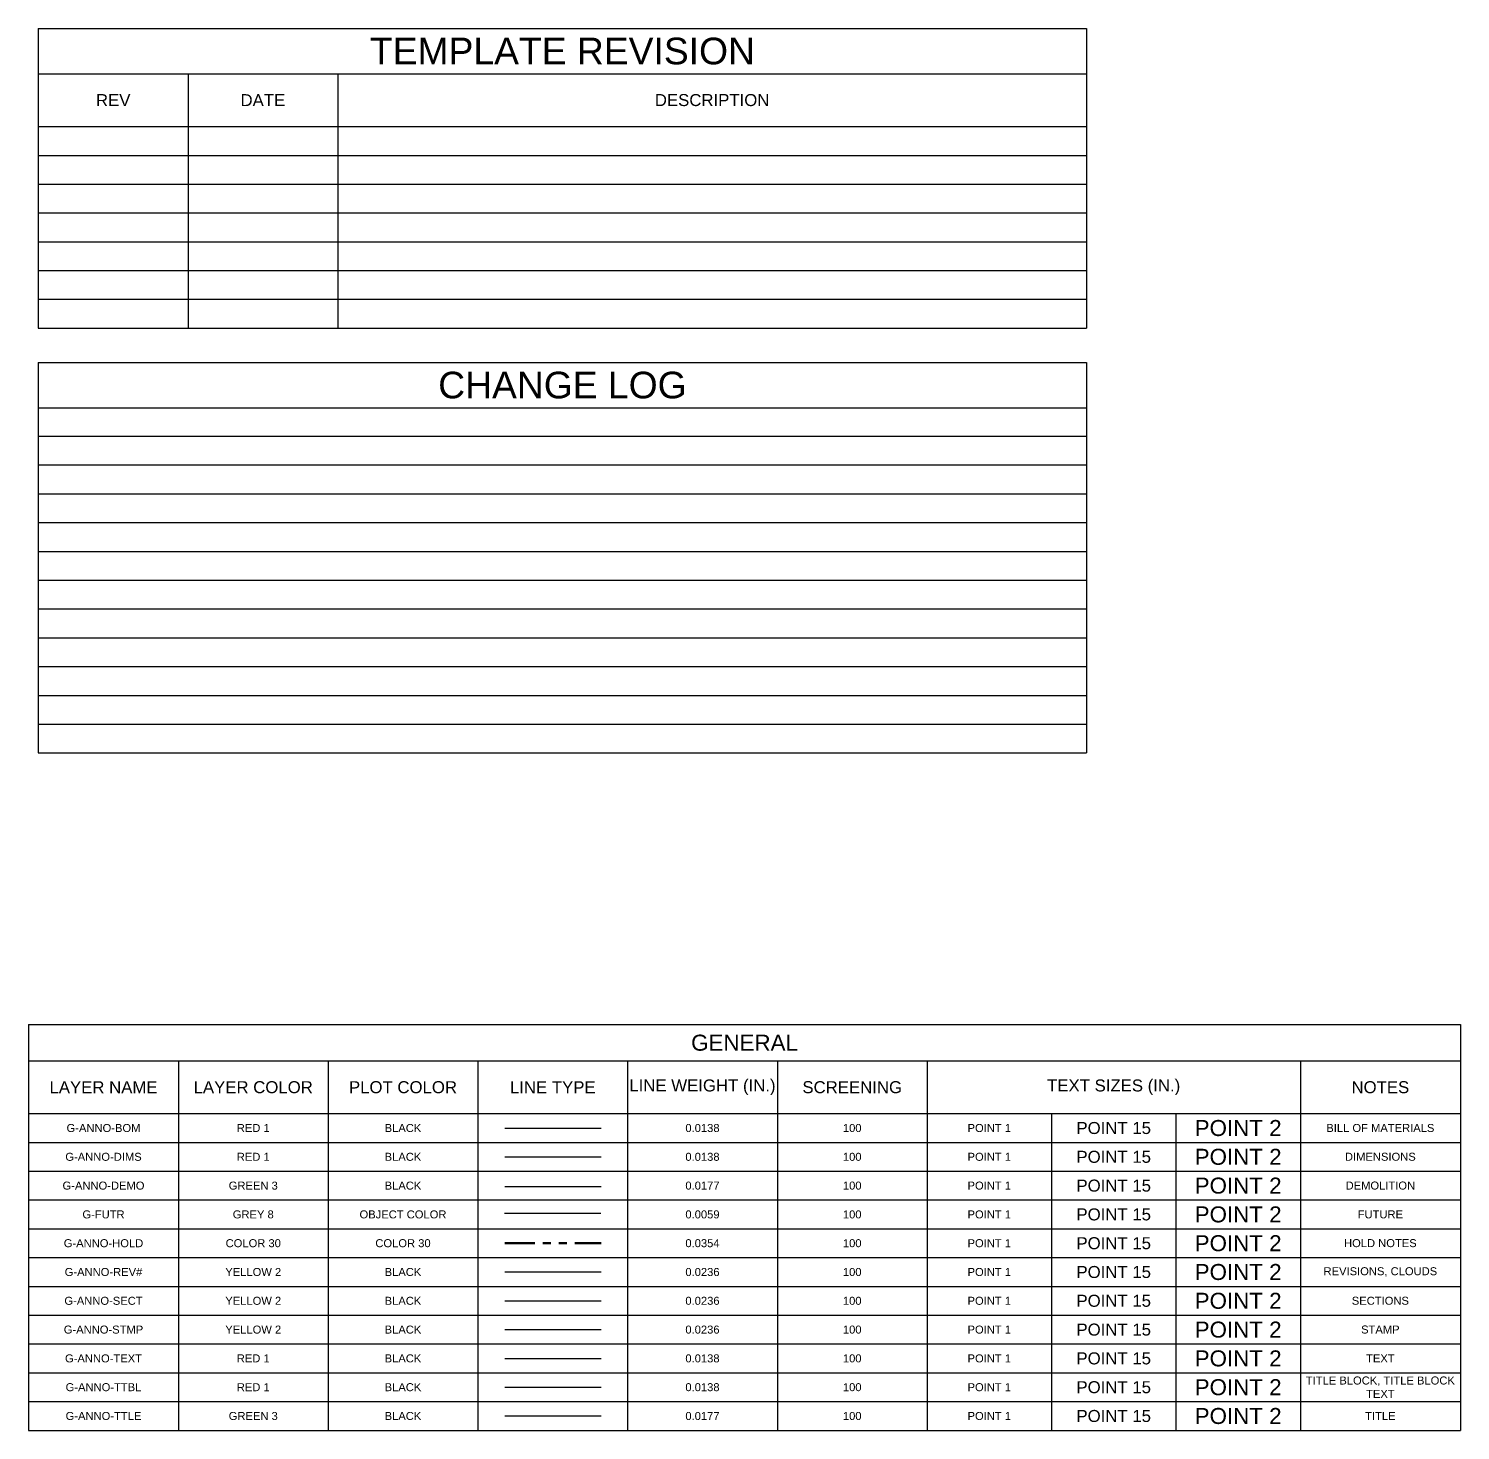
# Model space of a CAD drawing. Header units: inches. Extents: x -1851 to 6314, y -1304 to 4687.
# Drawn here: x -19.54 to -1.64, y 20.26 to 37.78 of the extents above; entities that cross this region are included whole.
import ezdxf
from ezdxf.enums import TextEntityAlignment as Align

# ---------------------------------------------------------------- set-up
doc = ezdxf.new("R2010")
doc.units = ezdxf.units.IN
doc.header["$MEASUREMENT"] = 0
doc.linetypes.add('PHANTOM4', pattern=[0.6875, 0.3125, 0.0625, -0.0625, 0.0625, -0.0625, 0.0625, -0.0625])
for name, color, linetype in [('G-ANNO-BOM', 1, 'Continuous'), ('G-ANNO-DEMO', 3, 'Continuous'), ('G-ANNO-DIMS', 1, 'Continuous'), ('G-ANNO-REV1', 2, 'Continuous'), ('G-ANNO-SECT', 2, 'Continuous'), ('G-ANNO-STMP', 2, 'Continuous'), ('G-ANNO-TEXT', 1, 'Continuous'), ('G-ANNO-TTBL', 1, 'Continuous'), ('G-ANNO-TTLE', 3, 'Continuous'), ('G-FUTR', 8, 'Continuous')]:
    doc.layers.add(name, color=color, linetype=linetype)
doc.layers.add('G-ANNO-HOLD', color=30, linetype='PHANTOM4', lineweight=90)
doc.styles.add('NEI-A', font='arial.ttf')

# ---------------------------------------------------------------- blocks, each defined once
blk = doc.blocks.new('*T3')
at = {"color": 0, "linetype": 'ByBlock', "lineweight": -2, "transparency": 16777216}
for p, q in [((0, 0), (13.101, 0)), ((0, 0), (0, -3.744)), ((13.101, 0), (13.101, -3.744)), ((0, -0.564), (13.101, -0.564)), ((1.872, -0.564), (1.872, -3.744)), ((3.743, -0.564), (3.743, -3.744)), ((0, -1.224), (13.101, -1.224)), ((0, -1.584), (13.101, -1.584)), ((0, -1.944), (13.101, -1.944)), ((0, -2.304), (13.101, -2.304)), ((0, -2.664), (13.101, -2.664)), ((0, -3.024), (13.101, -3.024)), ((0, -3.384), (13.101, -3.384)), ((0, -3.744), (13.101, -3.744))]:
    blk.add_line(p, q, dxfattribs=at)
at = {"color": 0, "transparency": 16777216, "attachment_point": 5, "style": 'NEI-A'}
for s, insert, char_height, width in [('{\\C256;TEMPLATE REVISION}', (6.551, -0.282), 0.33333, 12.98132), ('REV', (0.936, -0.894), 0.15, 1.75162), ('DATE', (2.807, -0.894), 0.15, 1.75162), ('DESCRIPTION', (8.422, -0.894), 0.15, 9.23809)]:
    blk.add_mtext(s, dxfattribs=dict(at, insert=insert, char_height=char_height, width=width))
blk = doc.blocks.new('*T4')
at = {"color": 0, "linetype": 'ByBlock', "lineweight": -2, "transparency": 16777216}
for p, q in [((0, 0), (13.101, 0)), ((0, 0), (0, -4.879)), ((13.101, 0), (13.101, -4.879)), ((0, -0.564), (13.101, -0.564)), ((0, -0.919), (13.101, -0.919)), ((0, -1.279), (13.101, -1.279)), ((0, -1.639), (13.101, -1.639)), ((0, -1.999), (13.101, -1.999)), ((0, -2.359), (13.101, -2.359)), ((0, -2.719), (13.101, -2.719)), ((0, -3.079), (13.101, -3.079)), ((0, -3.439), (13.101, -3.439)), ((0, -3.799), (13.101, -3.799)), ((0, -4.159), (13.101, -4.159)), ((0, -4.519), (13.101, -4.519)), ((0, -4.879), (13.101, -4.879))]:
    blk.add_line(p, q, dxfattribs=at)
at = {"color": 0, "transparency": 16777216, "insert": (6.551, -0.282), "char_height": 0.33333, "width": 12.98132, "attachment_point": 5, "style": 'NEI-A'}
blk.add_mtext('{\\C256;CHANGE LOG}', dxfattribs=at)
blk = doc.blocks.new('*T6')
at = {"color": 0, "linetype": 'ByBlock', "lineweight": -2, "transparency": 16777216}
for p, q in [((0, 0), (17.895, 0)), ((0, 0), (0, -5.072)), ((17.895, 0), (17.895, -5.072)), ((0, -0.453), (17.895, -0.453)), ((1.872, -0.453), (1.872, -5.072)), ((3.743, -0.453), (3.743, -5.072)), ((5.615, -0.453), (5.615, -5.072)), ((7.486, -0.453), (7.486, -5.072)), ((9.358, -0.453), (9.358, -5.072)), ((11.23, -0.453), (11.23, -5.072)), ((15.895, -0.453), (15.895, -5.072)), ((0, -1.112), (17.895, -1.112)), ((12.785, -1.112), (12.785, -5.072)), ((14.34, -1.112), (14.34, -5.072)), ((0, -1.472), (17.895, -1.472)), ((0, -1.832), (17.895, -1.832)), ((0, -2.192), (17.895, -2.192)), ((0, -2.552), (17.895, -2.552)), ((0, -2.912), (17.895, -2.912)), ((0, -3.272), (17.895, -3.272)), ((0, -3.632), (17.895, -3.632)), ((0, -3.992), (17.895, -3.992)), ((0, -4.352), (17.895, -4.352)), ((0, -4.712), (17.895, -4.712)), ((0, -5.072), (17.895, -5.072))]:
    blk.add_line(p, q, dxfattribs=at)
at = {"color": 0, "transparency": 16777216, "attachment_point": 5, "style": 'NEI-A'}
for s, insert, char_height, width in [('GENERAL', (8.948, -0.227), 0.2, 17.7751), ('LAYER NAME', (0.936, -0.783), 0.15, 1.75162), ('LAYER COLOR', (2.807, -0.783), 0.15, 1.75162), ('PLOT COLOR', (4.679, -0.783), 0.15, 1.75162), ('LINE TYPE', (6.551, -0.783), 0.15, 1.75162), ('LINE WEIGHT (IN.)', (8.422, -0.783), 0.15, 1.75162), ('SCREENING', (10.294, -0.783), 0.15, 1.75162), ('TEXT SIZES (IN.)', (13.562, -0.783), 0.15, 4.5454), ('NOTES', (16.895, -0.783), 0.15, 1.88)]:
    blk.add_mtext(s, dxfattribs=dict(at, insert=insert, char_height=char_height, width=width))
blk = doc.blocks.new('*T12')
at = {"color": 0, "linetype": 'ByBlock', "lineweight": -2, "transparency": 16777216}
for p, q in [((0, 0), (13.101, 0)), ((0, 0), (0, -3.744)), ((13.101, 0), (13.101, -3.744)), ((0, -0.564), (13.101, -0.564)), ((1.872, -0.564), (1.872, -3.744)), ((3.743, -0.564), (3.743, -3.744)), ((0, -1.224), (13.101, -1.224)), ((0, -1.584), (13.101, -1.584)), ((0, -1.944), (13.101, -1.944)), ((0, -2.304), (13.101, -2.304)), ((0, -2.664), (13.101, -2.664)), ((0, -3.024), (13.101, -3.024)), ((0, -3.384), (13.101, -3.384)), ((0, -3.744), (13.101, -3.744))]:
    blk.add_line(p, q, dxfattribs=at)
at = {"color": 0, "transparency": 16777216, "attachment_point": 5, "style": 'NEI-A'}
for s, insert, char_height, width in [('{\\C256;TEMPLATE REVISION}', (6.551, -0.282), 0.33333, 12.98132), ('REV', (0.936, -0.894), 0.15, 1.75162), ('DATE', (2.807, -0.894), 0.15, 1.75162), ('DESCRIPTION', (8.422, -0.894), 0.15, 9.23809)]:
    blk.add_mtext(s, dxfattribs=dict(at, insert=insert, char_height=char_height, width=width))
blk = doc.blocks.new('*T13')
at = {"color": 0, "linetype": 'ByBlock', "lineweight": -2, "transparency": 16777216}
for p, q in [((0, 0), (13.101, 0)), ((0, 0), (0, -4.879)), ((13.101, 0), (13.101, -4.879)), ((0, -0.564), (13.101, -0.564)), ((0, -0.919), (13.101, -0.919)), ((0, -1.279), (13.101, -1.279)), ((0, -1.639), (13.101, -1.639)), ((0, -1.999), (13.101, -1.999)), ((0, -2.359), (13.101, -2.359)), ((0, -2.719), (13.101, -2.719)), ((0, -3.079), (13.101, -3.079)), ((0, -3.439), (13.101, -3.439)), ((0, -3.799), (13.101, -3.799)), ((0, -4.159), (13.101, -4.159)), ((0, -4.519), (13.101, -4.519)), ((0, -4.879), (13.101, -4.879))]:
    blk.add_line(p, q, dxfattribs=at)
at = {"color": 0, "transparency": 16777216, "insert": (6.551, -0.282), "char_height": 0.33333, "width": 12.98132, "attachment_point": 5, "style": 'NEI-A'}
blk.add_mtext('{\\C256;CHANGE LOG}', dxfattribs=at)
blk = doc.blocks.new('*T11')
at = {"color": 0, "linetype": 'ByBlock', "lineweight": -2, "transparency": 16777216}
for p, q in [((0, 0), (17.895, 0)), ((0, 0), (0, -5.072)), ((17.895, 0), (17.895, -5.072)), ((0, -0.453), (17.895, -0.453)), ((1.872, -0.453), (1.872, -5.072)), ((3.743, -0.453), (3.743, -5.072)), ((5.615, -0.453), (5.615, -5.072)), ((7.486, -0.453), (7.486, -5.072)), ((9.358, -0.453), (9.358, -5.072)), ((11.23, -0.453), (11.23, -5.072)), ((15.895, -0.453), (15.895, -5.072)), ((0, -1.112), (17.895, -1.112)), ((12.785, -1.112), (12.785, -5.072)), ((14.34, -1.112), (14.34, -5.072)), ((0, -1.472), (17.895, -1.472)), ((0, -1.832), (17.895, -1.832)), ((0, -2.192), (17.895, -2.192)), ((0, -2.552), (17.895, -2.552)), ((0, -2.912), (17.895, -2.912)), ((0, -3.272), (17.895, -3.272)), ((0, -3.632), (17.895, -3.632)), ((0, -3.992), (17.895, -3.992)), ((0, -4.352), (17.895, -4.352)), ((0, -4.712), (17.895, -4.712)), ((0, -5.072), (17.895, -5.072))]:
    blk.add_line(p, q, dxfattribs=at)
at = {"color": 0, "transparency": 16777216, "attachment_point": 5, "style": 'NEI-A'}
for s, insert, char_height, width in [('GENERAL', (8.948, -0.227), 0.2, 17.7751), ('LAYER NAME', (0.936, -0.783), 0.15, 1.75162), ('LAYER COLOR', (2.807, -0.783), 0.15, 1.75162), ('PLOT COLOR', (4.679, -0.783), 0.15, 1.75162), ('LINE TYPE', (6.551, -0.783), 0.15, 1.75162), ('LINE WEIGHT (IN.)', (8.422, -0.783), 0.15, 1.75162), ('SCREENING', (10.294, -0.783), 0.15, 1.75162), ('TEXT SIZES (IN.)', (13.562, -0.783), 0.15, 4.5454), ('NOTES', (16.895, -0.783), 0.15, 1.88)]:
    blk.add_mtext(s, dxfattribs=dict(at, insert=insert, char_height=char_height, width=width))
blk = doc.blocks.new('*T81')
at = {"color": 0, "linetype": 'ByBlock', "lineweight": -2, "transparency": 16777216}
for p, q in [((0, 0), (13.101, 0)), ((0, 0), (0, -3.744)), ((13.101, 0), (13.101, -3.744)), ((0, -0.564), (13.101, -0.564)), ((1.872, -0.564), (1.872, -3.744)), ((3.743, -0.564), (3.743, -3.744)), ((0, -1.224), (13.101, -1.224)), ((0, -1.584), (13.101, -1.584)), ((0, -1.944), (13.101, -1.944)), ((0, -2.304), (13.101, -2.304)), ((0, -2.664), (13.101, -2.664)), ((0, -3.024), (13.101, -3.024)), ((0, -3.384), (13.101, -3.384)), ((0, -3.744), (13.101, -3.744))]:
    blk.add_line(p, q, dxfattribs=at)
at = {"color": 0, "transparency": 16777216, "attachment_point": 5, "style": 'NEI-A'}
for s, insert, char_height, width in [('{\\C256;TEMPLATE REVISION}', (6.551, -0.282), 0.33333, 12.98132), ('REV', (0.936, -0.894), 0.15, 1.75162), ('DATE', (2.807, -0.894), 0.15, 1.75162), ('DESCRIPTION', (8.422, -0.894), 0.15, 9.23809)]:
    blk.add_mtext(s, dxfattribs=dict(at, insert=insert, char_height=char_height, width=width))
blk = doc.blocks.new('*T82')
at = {"color": 0, "linetype": 'ByBlock', "lineweight": -2, "transparency": 16777216}
for p, q in [((0, 0), (13.101, 0)), ((0, 0), (0, -4.879)), ((13.101, 0), (13.101, -4.879)), ((0, -0.564), (13.101, -0.564)), ((0, -0.919), (13.101, -0.919)), ((0, -1.279), (13.101, -1.279)), ((0, -1.639), (13.101, -1.639)), ((0, -1.999), (13.101, -1.999)), ((0, -2.359), (13.101, -2.359)), ((0, -2.719), (13.101, -2.719)), ((0, -3.079), (13.101, -3.079)), ((0, -3.439), (13.101, -3.439)), ((0, -3.799), (13.101, -3.799)), ((0, -4.159), (13.101, -4.159)), ((0, -4.519), (13.101, -4.519)), ((0, -4.879), (13.101, -4.879))]:
    blk.add_line(p, q, dxfattribs=at)
at = {"color": 0, "transparency": 16777216, "insert": (6.551, -0.282), "char_height": 0.33333, "width": 12.98132, "attachment_point": 5, "style": 'NEI-A'}
blk.add_mtext('{\\C256;CHANGE LOG}', dxfattribs=at)
blk = doc.blocks.new('*T84')
at = {"color": 0, "linetype": 'ByBlock', "lineweight": -2, "transparency": 16777216}
for p, q in [((0, 0), (17.895, 0)), ((0, 0), (0, -5.072)), ((17.895, 0), (17.895, -5.072)), ((0, -0.453), (17.895, -0.453)), ((1.872, -0.453), (1.872, -5.072)), ((3.743, -0.453), (3.743, -5.072)), ((5.615, -0.453), (5.615, -5.072)), ((7.486, -0.453), (7.486, -5.072)), ((9.358, -0.453), (9.358, -5.072)), ((11.23, -0.453), (11.23, -5.072)), ((15.895, -0.453), (15.895, -5.072)), ((0, -1.112), (17.895, -1.112)), ((12.785, -1.112), (12.785, -5.072)), ((14.34, -1.112), (14.34, -5.072)), ((0, -1.472), (17.895, -1.472)), ((0, -1.832), (17.895, -1.832)), ((0, -2.192), (17.895, -2.192)), ((0, -2.552), (17.895, -2.552)), ((0, -2.912), (17.895, -2.912)), ((0, -3.272), (17.895, -3.272)), ((0, -3.632), (17.895, -3.632)), ((0, -3.992), (17.895, -3.992)), ((0, -4.352), (17.895, -4.352)), ((0, -4.712), (17.895, -4.712)), ((0, -5.072), (17.895, -5.072))]:
    blk.add_line(p, q, dxfattribs=at)
at = {"color": 0, "transparency": 16777216, "attachment_point": 5, "style": 'NEI-A'}
for s, insert, char_height, width in [('GENERAL', (8.948, -0.227), 0.2, 17.7751), ('LAYER NAME', (0.936, -0.783), 0.15, 1.75162), ('LAYER COLOR', (2.807, -0.783), 0.15, 1.75162), ('PLOT COLOR', (4.679, -0.783), 0.15, 1.75162), ('LINE TYPE', (6.551, -0.783), 0.15, 1.75162), ('LINE WEIGHT (IN.)', (8.422, -0.783), 0.15, 1.75162), ('SCREENING', (10.294, -0.783), 0.15, 1.75162), ('TEXT SIZES (IN.)', (13.562, -0.783), 0.15, 4.5454), ('NOTES', (16.895, -0.783), 0.15, 1.88)]:
    blk.add_mtext(s, dxfattribs=dict(at, insert=insert, char_height=char_height, width=width))
blk = doc.blocks.new('*T88')
at = {"color": 0, "linetype": 'ByBlock', "lineweight": -2, "transparency": 16777216}
for p, q in [((0, 0), (13.101, 0)), ((0, 0), (0, -3.744)), ((13.101, 0), (13.101, -3.744)), ((0, -0.564), (13.101, -0.564)), ((1.872, -0.564), (1.872, -3.744)), ((3.743, -0.564), (3.743, -3.744)), ((0, -1.224), (13.101, -1.224)), ((0, -1.584), (13.101, -1.584)), ((0, -1.944), (13.101, -1.944)), ((0, -2.304), (13.101, -2.304)), ((0, -2.664), (13.101, -2.664)), ((0, -3.024), (13.101, -3.024)), ((0, -3.384), (13.101, -3.384)), ((0, -3.744), (13.101, -3.744))]:
    blk.add_line(p, q, dxfattribs=at)
at = {"color": 0, "transparency": 16777216, "attachment_point": 5, "style": 'NEI-A'}
for s, insert, char_height, width in [('{\\C256;TEMPLATE REVISION}', (6.551, -0.282), 0.33333, 12.98132), ('REV', (0.936, -0.894), 0.15, 1.75162), ('DATE', (2.807, -0.894), 0.15, 1.75162), ('DESCRIPTION', (8.422, -0.894), 0.15, 9.23809)]:
    blk.add_mtext(s, dxfattribs=dict(at, insert=insert, char_height=char_height, width=width))
blk = doc.blocks.new('*T85')
at = {"color": 0, "linetype": 'ByBlock', "lineweight": -2, "transparency": 16777216}
for p, q in [((0, 0), (13.101, 0)), ((0, 0), (0, -4.879)), ((13.101, 0), (13.101, -4.879)), ((0, -0.564), (13.101, -0.564)), ((0, -0.919), (13.101, -0.919)), ((0, -1.279), (13.101, -1.279)), ((0, -1.639), (13.101, -1.639)), ((0, -1.999), (13.101, -1.999)), ((0, -2.359), (13.101, -2.359)), ((0, -2.719), (13.101, -2.719)), ((0, -3.079), (13.101, -3.079)), ((0, -3.439), (13.101, -3.439)), ((0, -3.799), (13.101, -3.799)), ((0, -4.159), (13.101, -4.159)), ((0, -4.519), (13.101, -4.519)), ((0, -4.879), (13.101, -4.879))]:
    blk.add_line(p, q, dxfattribs=at)
at = {"color": 0, "transparency": 16777216, "insert": (6.551, -0.282), "char_height": 0.33333, "width": 12.98132, "attachment_point": 5, "style": 'NEI-A'}
blk.add_mtext('{\\C256;CHANGE LOG}', dxfattribs=at)
blk = doc.blocks.new('*T87')
at = {"color": 0, "linetype": 'ByBlock', "lineweight": -2, "transparency": 16777216}
for p, q in [((0, 0), (17.895, 0)), ((0, 0), (0, -5.072)), ((17.895, 0), (17.895, -5.072)), ((0, -0.453), (17.895, -0.453)), ((1.872, -0.453), (1.872, -5.072)), ((3.743, -0.453), (3.743, -5.072)), ((5.615, -0.453), (5.615, -5.072)), ((7.486, -0.453), (7.486, -5.072)), ((9.358, -0.453), (9.358, -5.072)), ((11.23, -0.453), (11.23, -5.072)), ((15.895, -0.453), (15.895, -5.072)), ((0, -1.112), (17.895, -1.112)), ((12.785, -1.112), (12.785, -5.072)), ((14.34, -1.112), (14.34, -5.072)), ((0, -1.472), (17.895, -1.472)), ((0, -1.832), (17.895, -1.832)), ((0, -2.192), (17.895, -2.192)), ((0, -2.552), (17.895, -2.552)), ((0, -2.912), (17.895, -2.912)), ((0, -3.272), (17.895, -3.272)), ((0, -3.632), (17.895, -3.632)), ((0, -3.992), (17.895, -3.992)), ((0, -4.352), (17.895, -4.352)), ((0, -4.712), (17.895, -4.712)), ((0, -5.072), (17.895, -5.072))]:
    blk.add_line(p, q, dxfattribs=at)
at = {"color": 0, "transparency": 16777216, "attachment_point": 5, "style": 'NEI-A'}
for s, insert, char_height, width in [('GENERAL', (8.948, -0.227), 0.2, 17.7751), ('LAYER NAME', (0.936, -0.783), 0.15, 1.75162), ('LAYER COLOR', (2.807, -0.783), 0.15, 1.75162), ('PLOT COLOR', (4.679, -0.783), 0.15, 1.75162), ('LINE TYPE', (6.551, -0.783), 0.15, 1.75162), ('LINE WEIGHT (IN.)', (8.422, -0.783), 0.15, 1.75162), ('SCREENING', (10.294, -0.783), 0.15, 1.75162), ('TEXT SIZES (IN.)', (13.562, -0.783), 0.15, 4.5454), ('NOTES', (16.895, -0.783), 0.15, 1.88)]:
    blk.add_mtext(s, dxfattribs=dict(at, insert=insert, char_height=char_height, width=width))

msp = doc.modelspace()

# ---------------------------------------------------------------- linework, layer by layer
at = {"layer": 'G-ANNO-BOM'}
msp.add_line((-13.58565, 24.03621), (-12.38324, 24.03621), dxfattribs=at)
msp.add_line((-13.58565, 24.03621), (-12.38324, 24.03621), dxfattribs=at)
msp.add_line((-13.58565, 24.03621), (-12.38324, 24.03621), dxfattribs=at)
msp.add_line((-13.58565, 24.03621), (-12.38324, 24.03621), dxfattribs=at)
at = {"layer": 'G-ANNO-DEMO'}
msp.add_line((-13.58565, 23.30301), (-12.38324, 23.30301), dxfattribs=at)
msp.add_line((-13.58565, 23.30301), (-12.38324, 23.30301), dxfattribs=at)
msp.add_line((-13.58565, 23.30301), (-12.38324, 23.30301), dxfattribs=at)
msp.add_line((-13.58565, 23.30301), (-12.38324, 23.30301), dxfattribs=at)
at = {"layer": 'G-ANNO-DIMS'}
msp.add_line((-13.58565, 23.67621), (-12.38324, 23.67621), dxfattribs=at)
msp.add_line((-13.58565, 23.67621), (-12.38324, 23.67621), dxfattribs=at)
msp.add_line((-13.58565, 23.67621), (-12.38324, 23.67621), dxfattribs=at)
msp.add_line((-13.58565, 23.67621), (-12.38324, 23.67621), dxfattribs=at)
at = {"layer": 'G-ANNO-HOLD'}
msp.add_line((-13.58565, 22.59621), (-12.38324, 22.59621), dxfattribs=at)
msp.add_line((-13.58565, 22.59621), (-12.38324, 22.59621), dxfattribs=at)
msp.add_line((-13.58565, 22.59621), (-12.38324, 22.59621), dxfattribs=at)
msp.add_line((-13.58565, 22.59621), (-12.38324, 22.59621), dxfattribs=at)
at = {"layer": 'G-ANNO-REV1'}
msp.add_line((-13.58565, 22.23621), (-12.38324, 22.23621), dxfattribs=at)
msp.add_line((-13.58565, 22.23621), (-12.38324, 22.23621), dxfattribs=at)
msp.add_line((-13.58565, 22.23621), (-12.38324, 22.23621), dxfattribs=at)
msp.add_line((-13.58565, 22.23621), (-12.38324, 22.23621), dxfattribs=at)
at = {"layer": 'G-ANNO-SECT'}
msp.add_line((-13.58565, 21.87621), (-12.38324, 21.87621), dxfattribs=at)
msp.add_line((-13.58565, 21.87621), (-12.38324, 21.87621), dxfattribs=at)
msp.add_line((-13.58565, 21.87621), (-12.38324, 21.87621), dxfattribs=at)
msp.add_line((-13.58565, 21.87621), (-12.38324, 21.87621), dxfattribs=at)
at = {"layer": 'G-ANNO-STMP'}
msp.add_line((-13.58565, 21.51621), (-12.38324, 21.51621), dxfattribs=at)
msp.add_line((-13.58565, 21.51621), (-12.38324, 21.51621), dxfattribs=at)
msp.add_line((-13.58565, 21.51621), (-12.38324, 21.51621), dxfattribs=at)
msp.add_line((-13.58565, 21.51621), (-12.38324, 21.51621), dxfattribs=at)
at = {"layer": 'G-ANNO-TEXT'}
msp.add_line((-13.58565, 21.15621), (-12.38324, 21.15621), dxfattribs=at)
msp.add_line((-13.58565, 21.15621), (-12.38324, 21.15621), dxfattribs=at)
msp.add_line((-13.58565, 21.15621), (-12.38324, 21.15621), dxfattribs=at)
msp.add_line((-13.58565, 21.15621), (-12.38324, 21.15621), dxfattribs=at)
at = {"layer": 'G-ANNO-TTBL'}
msp.add_line((-13.58565, 20.79621), (-12.38324, 20.79621), dxfattribs=at)
msp.add_line((-13.58565, 20.79621), (-12.38324, 20.79621), dxfattribs=at)
msp.add_line((-13.58565, 20.79621), (-12.38324, 20.79621), dxfattribs=at)
msp.add_line((-13.58565, 20.79621), (-12.38324, 20.79621), dxfattribs=at)
at = {"layer": 'G-ANNO-TTLE'}
msp.add_line((-13.58565, 20.43621), (-12.38324, 20.43621), dxfattribs=at)
msp.add_line((-13.58565, 20.43621), (-12.38324, 20.43621), dxfattribs=at)
msp.add_line((-13.58565, 20.43621), (-12.38324, 20.43621), dxfattribs=at)
msp.add_line((-13.58565, 20.43621), (-12.38324, 20.43621), dxfattribs=at)
at = {"layer": 'G-FUTR'}
msp.add_line((-13.58951, 22.97241), (-12.38709, 22.97241), dxfattribs=at)
msp.add_line((-13.58951, 22.97241), (-12.38709, 22.97241), dxfattribs=at)
msp.add_line((-13.58951, 22.97241), (-12.38709, 22.97241), dxfattribs=at)
msp.add_line((-13.58951, 22.97241), (-12.38709, 22.97241), dxfattribs=at)

# ---------------------------------------------------------------- block references
for name, p in [('*T3', (-19.41814, 37.78008)), ('*T12', (-19.41814, 37.78008)), ('*T81', (-19.41814, 37.78008)), ('*T88', (-19.41814, 37.78008)), ('*T4', (-19.41814, 33.60414)), ('*T13', (-19.41814, 33.60414)), ('*T82', (-19.41814, 33.60414)), ('*T85', (-19.41814, 33.60414)), ('*T6', (-19.53896, 25.3286)), ('*T11', (-19.53896, 25.3286)), ('*T84', (-19.53896, 25.3286)), ('*T87', (-19.53896, 25.3286))]:
    msp.add_blockref(name, p)

# ---------------------------------------------------------------- texts
at = {"layer": 'G-ANNO-BOM', "style": 'NEI-A'}
for s, height, p in [('G-ANNO-BOM', 0.1, (-18.60315, 24.03621)), ('G-ANNO-BOM', 0.1, (-18.60315, 24.03621)), ('G-ANNO-BOM', 0.1, (-18.60315, 24.03621)), ('G-ANNO-BOM', 0.1, (-18.60315, 24.03621)), ('RED 1', 0.1, (-16.73154, 24.03621)), ('RED 1', 0.1, (-16.73154, 24.03621)), ('RED 1', 0.1, (-16.73154, 24.03621)), ('RED 1', 0.1, (-16.73154, 24.03621)), ('BLACK', 0.1, (-14.85992, 24.03621)), ('BLACK', 0.1, (-14.85992, 24.03621)), ('BLACK', 0.1, (-14.85992, 24.03621)), ('BLACK', 0.1, (-14.85992, 24.03621)), ('0.0138', 0.1, (-11.11668, 24.03621)), ('0.0138', 0.1, (-11.11668, 24.03621)), ('0.0138', 0.1, (-11.11668, 24.03621)), ('0.0138', 0.1, (-11.11668, 24.03621)), ('100', 0.1, (-9.24507, 24.03621)), ('100', 0.1, (-9.24507, 24.03621)), ('100', 0.1, (-9.24507, 24.03621)), ('100', 0.1, (-9.24507, 24.03621)), ('POINT 1', 0.1, (-7.53169, 24.03621)), ('POINT 1', 0.1, (-7.53169, 24.03621)), ('POINT 1', 0.1, (-7.53169, 24.03621)), ('POINT 1', 0.1, (-7.53169, 24.03621)), ('POINT 15', 0.15, (-5.97656, 24.03621)), ('POINT 15', 0.15, (-5.97656, 24.03621)), ('POINT 15', 0.15, (-5.97656, 24.03621)), ('POINT 15', 0.15, (-5.97656, 24.03621)), ('POINT 2', 0.2, (-4.42143, 24.03621)), ('POINT 2', 0.2, (-4.42143, 24.03621)), ('POINT 2', 0.2, (-4.42143, 24.03621)), ('POINT 2', 0.2, (-4.42143, 24.03621))]:
    msp.add_text(s, height=height, dxfattribs=at).set_placement(p, align=Align.MIDDLE_CENTER)
at = {"layer": 'G-ANNO-BOM', "insert": (-2.64386, 24.03621), "char_height": 0.1, "width": 2, "attachment_point": 5, "style": 'NEI-A'}
msp.add_mtext('BILL OF MATERIALS', dxfattribs=at)
msp.add_mtext('BILL OF MATERIALS', dxfattribs=at)
msp.add_mtext('BILL OF MATERIALS', dxfattribs=at)
msp.add_mtext('BILL OF MATERIALS', dxfattribs=at)
at = {"layer": 'G-ANNO-DEMO', "style": 'NEI-A'}
for s, height, p in [('G-ANNO-DEMO', 0.1, (-18.60315, 23.31621)), ('G-ANNO-DEMO', 0.1, (-18.60315, 23.31621)), ('G-ANNO-DEMO', 0.1, (-18.60315, 23.31621)), ('G-ANNO-DEMO', 0.1, (-18.60315, 23.31621)), ('GREEN 3', 0.1, (-16.73154, 23.31621)), ('GREEN 3', 0.1, (-16.73154, 23.31621)), ('GREEN 3', 0.1, (-16.73154, 23.31621)), ('GREEN 3', 0.1, (-16.73154, 23.31621)), ('BLACK', 0.1, (-14.85992, 23.31621)), ('BLACK', 0.1, (-14.85992, 23.31621)), ('BLACK', 0.1, (-14.85992, 23.31621)), ('BLACK', 0.1, (-14.85992, 23.31621)), ('0.0177', 0.1, (-11.11668, 23.31621)), ('0.0177', 0.1, (-11.11668, 23.31621)), ('0.0177', 0.1, (-11.11668, 23.31621)), ('0.0177', 0.1, (-11.11668, 23.31621)), ('100', 0.1, (-9.24507, 23.31621)), ('100', 0.1, (-9.24507, 23.31621)), ('100', 0.1, (-9.24507, 23.31621)), ('100', 0.1, (-9.24507, 23.31621)), ('POINT 1', 0.1, (-7.53169, 23.31621)), ('POINT 1', 0.1, (-7.53169, 23.31621)), ('POINT 1', 0.1, (-7.53169, 23.31621)), ('POINT 1', 0.1, (-7.53169, 23.31621)), ('POINT 15', 0.15, (-5.97656, 23.31621)), ('POINT 15', 0.15, (-5.97656, 23.31621)), ('POINT 15', 0.15, (-5.97656, 23.31621)), ('POINT 15', 0.15, (-5.97656, 23.31621)), ('POINT 2', 0.2, (-4.42143, 23.31621)), ('POINT 2', 0.2, (-4.42143, 23.31621)), ('POINT 2', 0.2, (-4.42143, 23.31621)), ('POINT 2', 0.2, (-4.42143, 23.31621))]:
    msp.add_text(s, height=height, dxfattribs=at).set_placement(p, align=Align.MIDDLE_CENTER)
at = {"layer": 'G-ANNO-DEMO', "insert": (-2.64386, 23.31621), "char_height": 0.1, "width": 2, "attachment_point": 5, "style": 'NEI-A'}
msp.add_mtext('DEMOLITION', dxfattribs=at)
msp.add_mtext('DEMOLITION', dxfattribs=at)
msp.add_mtext('DEMOLITION', dxfattribs=at)
msp.add_mtext('DEMOLITION', dxfattribs=at)
at = {"layer": 'G-ANNO-DIMS', "style": 'NEI-A'}
for s, height, p in [('G-ANNO-DIMS', 0.1, (-18.60315, 23.67621)), ('G-ANNO-DIMS', 0.1, (-18.60315, 23.67621)), ('G-ANNO-DIMS', 0.1, (-18.60315, 23.67621)), ('G-ANNO-DIMS', 0.1, (-18.60315, 23.67621)), ('RED 1', 0.1, (-16.73154, 23.67621)), ('RED 1', 0.1, (-16.73154, 23.67621)), ('RED 1', 0.1, (-16.73154, 23.67621)), ('RED 1', 0.1, (-16.73154, 23.67621)), ('BLACK', 0.1, (-14.85992, 23.67621)), ('BLACK', 0.1, (-14.85992, 23.67621)), ('BLACK', 0.1, (-14.85992, 23.67621)), ('BLACK', 0.1, (-14.85992, 23.67621)), ('0.0138', 0.1, (-11.11668, 23.67621)), ('0.0138', 0.1, (-11.11668, 23.67621)), ('0.0138', 0.1, (-11.11668, 23.67621)), ('0.0138', 0.1, (-11.11668, 23.67621)), ('100', 0.1, (-9.24507, 23.67621)), ('100', 0.1, (-9.24507, 23.67621)), ('100', 0.1, (-9.24507, 23.67621)), ('100', 0.1, (-9.24507, 23.67621)), ('POINT 1', 0.1, (-7.53169, 23.67621)), ('POINT 1', 0.1, (-7.53169, 23.67621)), ('POINT 1', 0.1, (-7.53169, 23.67621)), ('POINT 1', 0.1, (-7.53169, 23.67621)), ('POINT 15', 0.15, (-5.97656, 23.67621)), ('POINT 15', 0.15, (-5.97656, 23.67621)), ('POINT 15', 0.15, (-5.97656, 23.67621)), ('POINT 15', 0.15, (-5.97656, 23.67621)), ('POINT 2', 0.2, (-4.42143, 23.67621)), ('POINT 2', 0.2, (-4.42143, 23.67621)), ('POINT 2', 0.2, (-4.42143, 23.67621)), ('POINT 2', 0.2, (-4.42143, 23.67621))]:
    msp.add_text(s, height=height, dxfattribs=at).set_placement(p, align=Align.MIDDLE_CENTER)
at = {"layer": 'G-ANNO-DIMS', "insert": (-2.64386, 23.67621), "char_height": 0.1, "width": 2, "attachment_point": 5, "style": 'NEI-A'}
msp.add_mtext('DIMENSIONS', dxfattribs=at)
msp.add_mtext('DIMENSIONS', dxfattribs=at)
msp.add_mtext('DIMENSIONS', dxfattribs=at)
msp.add_mtext('DIMENSIONS', dxfattribs=at)
at = {"layer": 'G-ANNO-HOLD', "style": 'NEI-A'}
for s, height, p in [('G-ANNO-HOLD', 0.1, (-18.60315, 22.59621)), ('G-ANNO-HOLD', 0.1, (-18.60315, 22.59621)), ('G-ANNO-HOLD', 0.1, (-18.60315, 22.59621)), ('G-ANNO-HOLD', 0.1, (-18.60315, 22.59621)), ('COLOR 30', 0.1, (-16.73154, 22.59621)), ('COLOR 30', 0.1, (-16.73154, 22.59621)), ('COLOR 30', 0.1, (-16.73154, 22.59621)), ('COLOR 30', 0.1, (-16.73154, 22.59621)), ('COLOR 30', 0.1, (-14.85992, 22.59621)), ('COLOR 30', 0.1, (-14.85992, 22.59621)), ('COLOR 30', 0.1, (-14.85992, 22.59621)), ('COLOR 30', 0.1, (-14.85992, 22.59621)), ('0.0354', 0.1, (-11.11668, 22.59621)), ('0.0354', 0.1, (-11.11668, 22.59621)), ('0.0354', 0.1, (-11.11668, 22.59621)), ('0.0354', 0.1, (-11.11668, 22.59621)), ('100', 0.1, (-9.24507, 22.59621)), ('100', 0.1, (-9.24507, 22.59621)), ('100', 0.1, (-9.24507, 22.59621)), ('100', 0.1, (-9.24507, 22.59621)), ('POINT 1', 0.1, (-7.53169, 22.59621)), ('POINT 1', 0.1, (-7.53169, 22.59621)), ('POINT 1', 0.1, (-7.53169, 22.59621)), ('POINT 1', 0.1, (-7.53169, 22.59621)), ('POINT 15', 0.15, (-5.97656, 22.59621)), ('POINT 15', 0.15, (-5.97656, 22.59621)), ('POINT 15', 0.15, (-5.97656, 22.59621)), ('POINT 15', 0.15, (-5.97656, 22.59621)), ('POINT 2', 0.2, (-4.42143, 22.59621)), ('POINT 2', 0.2, (-4.42143, 22.59621)), ('POINT 2', 0.2, (-4.42143, 22.59621)), ('POINT 2', 0.2, (-4.42143, 22.59621))]:
    msp.add_text(s, height=height, dxfattribs=at).set_placement(p, align=Align.MIDDLE_CENTER)
at = {"layer": 'G-ANNO-HOLD', "insert": (-2.64386, 22.59621), "char_height": 0.1, "width": 2, "attachment_point": 5, "style": 'NEI-A'}
msp.add_mtext('HOLD NOTES', dxfattribs=at)
msp.add_mtext('HOLD NOTES', dxfattribs=at)
msp.add_mtext('HOLD NOTES', dxfattribs=at)
msp.add_mtext('HOLD NOTES', dxfattribs=at)
at = {"layer": 'G-ANNO-REV1', "style": 'NEI-A'}
for s, height, p in [('G-ANNO-REV#', 0.1, (-18.60315, 22.23621)), ('G-ANNO-REV#', 0.1, (-18.60315, 22.23621)), ('G-ANNO-REV#', 0.1, (-18.60315, 22.23621)), ('G-ANNO-REV#', 0.1, (-18.60315, 22.23621)), ('YELLOW 2', 0.1, (-16.73154, 22.23621)), ('YELLOW 2', 0.1, (-16.73154, 22.23621)), ('YELLOW 2', 0.1, (-16.73154, 22.23621)), ('YELLOW 2', 0.1, (-16.73154, 22.23621)), ('BLACK', 0.1, (-14.85992, 22.23621)), ('BLACK', 0.1, (-14.85992, 22.23621)), ('BLACK', 0.1, (-14.85992, 22.23621)), ('BLACK', 0.1, (-14.85992, 22.23621)), ('0.0236', 0.1, (-11.11668, 22.23621)), ('0.0236', 0.1, (-11.11668, 22.23621)), ('0.0236', 0.1, (-11.11668, 22.23621)), ('0.0236', 0.1, (-11.11668, 22.23621)), ('100', 0.1, (-9.24507, 22.23621)), ('100', 0.1, (-9.24507, 22.23621)), ('100', 0.1, (-9.24507, 22.23621)), ('100', 0.1, (-9.24507, 22.23621)), ('POINT 1', 0.1, (-7.53169, 22.23621)), ('POINT 1', 0.1, (-7.53169, 22.23621)), ('POINT 1', 0.1, (-7.53169, 22.23621)), ('POINT 1', 0.1, (-7.53169, 22.23621)), ('POINT 15', 0.15, (-5.97656, 22.23621)), ('POINT 15', 0.15, (-5.97656, 22.23621)), ('POINT 15', 0.15, (-5.97656, 22.23621)), ('POINT 15', 0.15, (-5.97656, 22.23621)), ('POINT 2', 0.2, (-4.42143, 22.23621)), ('POINT 2', 0.2, (-4.42143, 22.23621)), ('POINT 2', 0.2, (-4.42143, 22.23621)), ('POINT 2', 0.2, (-4.42143, 22.23621))]:
    msp.add_text(s, height=height, dxfattribs=at).set_placement(p, align=Align.MIDDLE_CENTER)
at = {"layer": 'G-ANNO-REV1', "insert": (-2.64386, 22.23621), "char_height": 0.1, "width": 2, "attachment_point": 5, "style": 'NEI-A'}
msp.add_mtext('REVISIONS, CLOUDS', dxfattribs=at)
msp.add_mtext('REVISIONS, CLOUDS', dxfattribs=at)
msp.add_mtext('REVISIONS, CLOUDS', dxfattribs=at)
msp.add_mtext('REVISIONS, CLOUDS', dxfattribs=at)
at = {"layer": 'G-ANNO-SECT', "style": 'NEI-A'}
for s, height, p in [('G-ANNO-SECT', 0.1, (-18.60315, 21.87621)), ('G-ANNO-SECT', 0.1, (-18.60315, 21.87621)), ('G-ANNO-SECT', 0.1, (-18.60315, 21.87621)), ('G-ANNO-SECT', 0.1, (-18.60315, 21.87621)), ('YELLOW 2', 0.1, (-16.73154, 21.87621)), ('YELLOW 2', 0.1, (-16.73154, 21.87621)), ('YELLOW 2', 0.1, (-16.73154, 21.87621)), ('YELLOW 2', 0.1, (-16.73154, 21.87621)), ('BLACK', 0.1, (-14.85992, 21.87621)), ('BLACK', 0.1, (-14.85992, 21.87621)), ('BLACK', 0.1, (-14.85992, 21.87621)), ('BLACK', 0.1, (-14.85992, 21.87621)), ('0.0236', 0.1, (-11.11668, 21.87621)), ('0.0236', 0.1, (-11.11668, 21.87621)), ('0.0236', 0.1, (-11.11668, 21.87621)), ('0.0236', 0.1, (-11.11668, 21.87621)), ('100', 0.1, (-9.24507, 21.87621)), ('100', 0.1, (-9.24507, 21.87621)), ('100', 0.1, (-9.24507, 21.87621)), ('100', 0.1, (-9.24507, 21.87621)), ('POINT 1', 0.1, (-7.53169, 21.87621)), ('POINT 1', 0.1, (-7.53169, 21.87621)), ('POINT 1', 0.1, (-7.53169, 21.87621)), ('POINT 1', 0.1, (-7.53169, 21.87621)), ('POINT 15', 0.15, (-5.97656, 21.87621)), ('POINT 15', 0.15, (-5.97656, 21.87621)), ('POINT 15', 0.15, (-5.97656, 21.87621)), ('POINT 15', 0.15, (-5.97656, 21.87621)), ('POINT 2', 0.2, (-4.42143, 21.87621)), ('POINT 2', 0.2, (-4.42143, 21.87621)), ('POINT 2', 0.2, (-4.42143, 21.87621)), ('POINT 2', 0.2, (-4.42143, 21.87621))]:
    msp.add_text(s, height=height, dxfattribs=at).set_placement(p, align=Align.MIDDLE_CENTER)
at = {"layer": 'G-ANNO-SECT', "insert": (-2.64386, 21.87621), "char_height": 0.1, "width": 2, "attachment_point": 5, "style": 'NEI-A'}
msp.add_mtext('SECTIONS', dxfattribs=at)
msp.add_mtext('SECTIONS', dxfattribs=at)
msp.add_mtext('SECTIONS', dxfattribs=at)
msp.add_mtext('SECTIONS', dxfattribs=at)
at = {"layer": 'G-ANNO-STMP', "style": 'NEI-A'}
for s, height, p in [('G-ANNO-STMP', 0.1, (-18.60315, 21.51621)), ('G-ANNO-STMP', 0.1, (-18.60315, 21.51621)), ('G-ANNO-STMP', 0.1, (-18.60315, 21.51621)), ('G-ANNO-STMP', 0.1, (-18.60315, 21.51621)), ('YELLOW 2', 0.1, (-16.73154, 21.51621)), ('YELLOW 2', 0.1, (-16.73154, 21.51621)), ('YELLOW 2', 0.1, (-16.73154, 21.51621)), ('YELLOW 2', 0.1, (-16.73154, 21.51621)), ('BLACK', 0.1, (-14.85992, 21.51621)), ('BLACK', 0.1, (-14.85992, 21.51621)), ('BLACK', 0.1, (-14.85992, 21.51621)), ('BLACK', 0.1, (-14.85992, 21.51621)), ('0.0236', 0.1, (-11.11668, 21.51621)), ('0.0236', 0.1, (-11.11668, 21.51621)), ('0.0236', 0.1, (-11.11668, 21.51621)), ('0.0236', 0.1, (-11.11668, 21.51621)), ('100', 0.1, (-9.24507, 21.51621)), ('100', 0.1, (-9.24507, 21.51621)), ('100', 0.1, (-9.24507, 21.51621)), ('100', 0.1, (-9.24507, 21.51621)), ('POINT 1', 0.1, (-7.53169, 21.51621)), ('POINT 1', 0.1, (-7.53169, 21.51621)), ('POINT 1', 0.1, (-7.53169, 21.51621)), ('POINT 1', 0.1, (-7.53169, 21.51621)), ('POINT 15', 0.15, (-5.97656, 21.51621)), ('POINT 15', 0.15, (-5.97656, 21.51621)), ('POINT 15', 0.15, (-5.97656, 21.51621)), ('POINT 15', 0.15, (-5.97656, 21.51621)), ('POINT 2', 0.2, (-4.42143, 21.51621)), ('POINT 2', 0.2, (-4.42143, 21.51621)), ('POINT 2', 0.2, (-4.42143, 21.51621)), ('POINT 2', 0.2, (-4.42143, 21.51621))]:
    msp.add_text(s, height=height, dxfattribs=at).set_placement(p, align=Align.MIDDLE_CENTER)
at = {"layer": 'G-ANNO-STMP', "insert": (-2.64386, 21.51621), "char_height": 0.1, "width": 2, "attachment_point": 5, "style": 'NEI-A'}
msp.add_mtext('STAMP', dxfattribs=at)
msp.add_mtext('STAMP', dxfattribs=at)
msp.add_mtext('STAMP', dxfattribs=at)
msp.add_mtext('STAMP', dxfattribs=at)
at = {"layer": 'G-ANNO-TEXT', "style": 'NEI-A'}
for s, height, p in [('G-ANNO-TEXT', 0.1, (-18.60315, 21.15621)), ('G-ANNO-TEXT', 0.1, (-18.60315, 21.15621)), ('G-ANNO-TEXT', 0.1, (-18.60315, 21.15621)), ('G-ANNO-TEXT', 0.1, (-18.60315, 21.15621)), ('RED 1', 0.1, (-16.73154, 21.15621)), ('RED 1', 0.1, (-16.73154, 21.15621)), ('RED 1', 0.1, (-16.73154, 21.15621)), ('RED 1', 0.1, (-16.73154, 21.15621)), ('BLACK', 0.1, (-14.85992, 21.15621)), ('BLACK', 0.1, (-14.85992, 21.15621)), ('BLACK', 0.1, (-14.85992, 21.15621)), ('BLACK', 0.1, (-14.85992, 21.15621)), ('0.0138', 0.1, (-11.11668, 21.15621)), ('0.0138', 0.1, (-11.11668, 21.15621)), ('0.0138', 0.1, (-11.11668, 21.15621)), ('0.0138', 0.1, (-11.11668, 21.15621)), ('100', 0.1, (-9.24507, 21.15621)), ('100', 0.1, (-9.24507, 21.15621)), ('100', 0.1, (-9.24507, 21.15621)), ('100', 0.1, (-9.24507, 21.15621)), ('POINT 1', 0.1, (-7.53169, 21.15621)), ('POINT 1', 0.1, (-7.53169, 21.15621)), ('POINT 1', 0.1, (-7.53169, 21.15621)), ('POINT 1', 0.1, (-7.53169, 21.15621)), ('POINT 15', 0.15, (-5.97656, 21.15621)), ('POINT 15', 0.15, (-5.97656, 21.15621)), ('POINT 15', 0.15, (-5.97656, 21.15621)), ('POINT 15', 0.15, (-5.97656, 21.15621)), ('POINT 2', 0.2, (-4.42143, 21.15621)), ('POINT 2', 0.2, (-4.42143, 21.15621)), ('POINT 2', 0.2, (-4.42143, 21.15621)), ('POINT 2', 0.2, (-4.42143, 21.15621))]:
    msp.add_text(s, height=height, dxfattribs=at).set_placement(p, align=Align.MIDDLE_CENTER)
at = {"layer": 'G-ANNO-TEXT', "insert": (-2.64386, 21.15621), "char_height": 0.1, "width": 2, "attachment_point": 5, "style": 'NEI-A'}
msp.add_mtext('TEXT', dxfattribs=at)
msp.add_mtext('TEXT', dxfattribs=at)
msp.add_mtext('TEXT', dxfattribs=at)
msp.add_mtext('TEXT', dxfattribs=at)
at = {"layer": 'G-ANNO-TTBL', "style": 'NEI-A'}
for s, height, p in [('G-ANNO-TTBL', 0.1, (-18.60315, 20.79621)), ('G-ANNO-TTBL', 0.1, (-18.60315, 20.79621)), ('G-ANNO-TTBL', 0.1, (-18.60315, 20.79621)), ('G-ANNO-TTBL', 0.1, (-18.60315, 20.79621)), ('RED 1', 0.1, (-16.73154, 20.79621)), ('RED 1', 0.1, (-16.73154, 20.79621)), ('RED 1', 0.1, (-16.73154, 20.79621)), ('RED 1', 0.1, (-16.73154, 20.79621)), ('BLACK', 0.1, (-14.85992, 20.79621)), ('BLACK', 0.1, (-14.85992, 20.79621)), ('BLACK', 0.1, (-14.85992, 20.79621)), ('BLACK', 0.1, (-14.85992, 20.79621)), ('0.0138', 0.1, (-11.11668, 20.79621)), ('0.0138', 0.1, (-11.11668, 20.79621)), ('0.0138', 0.1, (-11.11668, 20.79621)), ('0.0138', 0.1, (-11.11668, 20.79621)), ('100', 0.1, (-9.24507, 20.79621)), ('100', 0.1, (-9.24507, 20.79621)), ('100', 0.1, (-9.24507, 20.79621)), ('100', 0.1, (-9.24507, 20.79621)), ('POINT 1', 0.1, (-7.53169, 20.79621)), ('POINT 1', 0.1, (-7.53169, 20.79621)), ('POINT 1', 0.1, (-7.53169, 20.79621)), ('POINT 1', 0.1, (-7.53169, 20.79621)), ('POINT 15', 0.15, (-5.97656, 20.79621)), ('POINT 15', 0.15, (-5.97656, 20.79621)), ('POINT 15', 0.15, (-5.97656, 20.79621)), ('POINT 15', 0.15, (-5.97656, 20.79621)), ('POINT 2', 0.2, (-4.42143, 20.79621)), ('POINT 2', 0.2, (-4.42143, 20.79621)), ('POINT 2', 0.2, (-4.42143, 20.79621)), ('POINT 2', 0.2, (-4.42143, 20.79621))]:
    msp.add_text(s, height=height, dxfattribs=at).set_placement(p, align=Align.MIDDLE_CENTER)
at = {"layer": 'G-ANNO-TTBL', "insert": (-2.64386, 20.79621), "char_height": 0.1, "width": 2, "attachment_point": 5, "style": 'NEI-A'}
msp.add_mtext('TITLE BLOCK, TITLE BLOCK TEXT', dxfattribs=at)
msp.add_mtext('TITLE BLOCK, TITLE BLOCK TEXT', dxfattribs=at)
msp.add_mtext('TITLE BLOCK, TITLE BLOCK TEXT', dxfattribs=at)
msp.add_mtext('TITLE BLOCK, TITLE BLOCK TEXT', dxfattribs=at)
at = {"layer": 'G-ANNO-TTLE', "style": 'NEI-A'}
for s, height, p in [('G-ANNO-TTLE', 0.1, (-18.60315, 20.43621)), ('G-ANNO-TTLE', 0.1, (-18.60315, 20.43621)), ('G-ANNO-TTLE', 0.1, (-18.60315, 20.43621)), ('G-ANNO-TTLE', 0.1, (-18.60315, 20.43621)), ('GREEN 3', 0.1, (-16.73154, 20.43621)), ('GREEN 3', 0.1, (-16.73154, 20.43621)), ('GREEN 3', 0.1, (-16.73154, 20.43621)), ('GREEN 3', 0.1, (-16.73154, 20.43621)), ('BLACK', 0.1, (-14.85992, 20.43621)), ('BLACK', 0.1, (-14.85992, 20.43621)), ('BLACK', 0.1, (-14.85992, 20.43621)), ('BLACK', 0.1, (-14.85992, 20.43621)), ('0.0177', 0.1, (-11.11668, 20.43621)), ('0.0177', 0.1, (-11.11668, 20.43621)), ('0.0177', 0.1, (-11.11668, 20.43621)), ('0.0177', 0.1, (-11.11668, 20.43621)), ('100', 0.1, (-9.24507, 20.43621)), ('100', 0.1, (-9.24507, 20.43621)), ('100', 0.1, (-9.24507, 20.43621)), ('100', 0.1, (-9.24507, 20.43621)), ('POINT 1', 0.1, (-7.53169, 20.43621)), ('POINT 1', 0.1, (-7.53169, 20.43621)), ('POINT 1', 0.1, (-7.53169, 20.43621)), ('POINT 1', 0.1, (-7.53169, 20.43621)), ('POINT 15', 0.15, (-5.97656, 20.43621)), ('POINT 15', 0.15, (-5.97656, 20.43621)), ('POINT 15', 0.15, (-5.97656, 20.43621)), ('POINT 15', 0.15, (-5.97656, 20.43621)), ('POINT 2', 0.2, (-4.42143, 20.43621)), ('POINT 2', 0.2, (-4.42143, 20.43621)), ('POINT 2', 0.2, (-4.42143, 20.43621)), ('POINT 2', 0.2, (-4.42143, 20.43621))]:
    msp.add_text(s, height=height, dxfattribs=at).set_placement(p, align=Align.MIDDLE_CENTER)
at = {"layer": 'G-ANNO-TTLE', "insert": (-2.64386, 20.43621), "char_height": 0.1, "width": 2, "attachment_point": 5, "style": 'NEI-A'}
msp.add_mtext('TITLE', dxfattribs=at)
msp.add_mtext('TITLE', dxfattribs=at)
msp.add_mtext('TITLE', dxfattribs=at)
msp.add_mtext('TITLE', dxfattribs=at)
at = {"layer": 'G-FUTR', "style": 'NEI-A'}
for s, height, p in [('G-FUTR', 0.1, (-18.60315, 22.95621)), ('G-FUTR', 0.1, (-18.60315, 22.95621)), ('G-FUTR', 0.1, (-18.60315, 22.95621)), ('G-FUTR', 0.1, (-18.60315, 22.95621)), ('GREY 8', 0.1, (-16.73154, 22.95621)), ('GREY 8', 0.1, (-16.73154, 22.95621)), ('GREY 8', 0.1, (-16.73154, 22.95621)), ('GREY 8', 0.1, (-16.73154, 22.95621)), ('OBJECT COLOR', 0.1, (-14.85992, 22.95621)), ('OBJECT COLOR', 0.1, (-14.85992, 22.95621)), ('OBJECT COLOR', 0.1, (-14.85992, 22.95621)), ('OBJECT COLOR', 0.1, (-14.85992, 22.95621)), ('0.0059', 0.1, (-11.11668, 22.95621)), ('0.0059', 0.1, (-11.11668, 22.95621)), ('0.0059', 0.1, (-11.11668, 22.95621)), ('0.0059', 0.1, (-11.11668, 22.95621)), ('100', 0.1, (-9.24507, 22.95621)), ('100', 0.1, (-9.24507, 22.95621)), ('100', 0.1, (-9.24507, 22.95621)), ('100', 0.1, (-9.24507, 22.95621)), ('POINT 1', 0.1, (-7.53169, 22.95621)), ('POINT 1', 0.1, (-7.53169, 22.95621)), ('POINT 1', 0.1, (-7.53169, 22.95621)), ('POINT 1', 0.1, (-7.53169, 22.95621)), ('POINT 15', 0.15, (-5.97656, 22.95621)), ('POINT 15', 0.15, (-5.97656, 22.95621)), ('POINT 15', 0.15, (-5.97656, 22.95621)), ('POINT 15', 0.15, (-5.97656, 22.95621)), ('POINT 2', 0.2, (-4.42143, 22.95621)), ('POINT 2', 0.2, (-4.42143, 22.95621)), ('POINT 2', 0.2, (-4.42143, 22.95621)), ('POINT 2', 0.2, (-4.42143, 22.95621))]:
    msp.add_text(s, height=height, dxfattribs=at).set_placement(p, align=Align.MIDDLE_CENTER)
at = {"layer": 'G-FUTR', "insert": (-2.64386, 22.95621), "char_height": 0.1, "width": 2, "attachment_point": 5, "style": 'NEI-A'}
msp.add_mtext('FUTURE', dxfattribs=at)
msp.add_mtext('FUTURE', dxfattribs=at)
msp.add_mtext('FUTURE', dxfattribs=at)
msp.add_mtext('FUTURE', dxfattribs=at)

doc.saveas('drawing.dxf')
